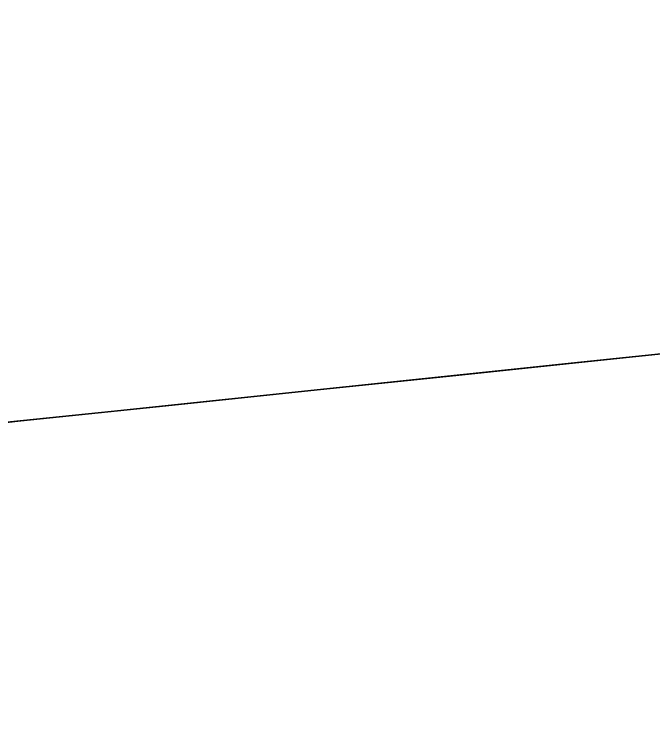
# Model space of a CAD drawing. Header units: millimetres. Extents: x 0 to 1796, y -943 to 816.
# Drawn here: x 408.94019 to 408.95667, y -851.89902 to -851.88036 of the extents above; entities that cross this region are included whole.
import ezdxf

# ---------------------------------------------------------------- set-up
doc = ezdxf.new("R2010")
doc.units = ezdxf.units.MM
doc.layers.add('Blocks', color=7, linetype='Continuous')
doc.layers.add('Blocks$Inner', color=7, linetype='Continuous', lineweight=25, true_color=0x007f00)

# ---------------------------------------------------------------- blocks, each defined once
blk = doc.blocks.new('Balcony Chair Top')
at = {"layer": 'Blocks$Inner'}
for points in [[(345.795359, -120.116127), (345.795539, -120.159119), (345.795871, -120.202184), (345.796355, -120.245252), (345.799258, -120.503393), (345.807594, -120.761707), (345.821344, -121.019509), (345.835093, -121.277311), (345.85428, -121.535058), (345.878853, -121.792069), (345.903427, -122.049077), (345.933599, -122.307165), (345.968973, -122.562929), (346.004347, -122.81869), (346.045816, -123.078023), (346.091967, -123.332081), (346.138118, -123.586135), (346.191378, -123.847617), (346.248283, -124.099504), (346.305173, -124.351329), (346.369481, -124.610274), (346.43702, -124.85948), (346.504558, -125.108687), (346.578597, -125.36067), (346.656608, -125.606829), (346.734619, -125.852988), (346.818332, -126.099035), (346.906643, -126.34172), (346.994953, -126.584405), (347.088451, -126.825463), (347.186888, -127.064253), (347.285325, -127.303041), (347.388876, -127.539987), (347.497269, -127.774459), (347.60566, -128.008929), (347.719696, -128.242574), (347.837871, -128.472307), (347.956044, -128.702036), (348.081158, -128.933129), (348.208941, -129.157695), (348.336722, -129.382256), (348.473682, -129.611488), (348.610897, -129.830454), (348.748087, -130.04938), (348.894645, -130.272585), (349.041021, -130.485523), (349.187398, -130.698463), (349.340835, -130.91188), (349.496089, -131.118482), (349.651344, -131.325085), (349.811947, -131.5297), (349.975774, -131.72962), (350.139601, -131.929541), (350.307788, -132.126212), (350.479885, -132.319108), (350.651981, -132.512003), (350.828297, -132.701468), (351.008361, -132.886997), (351.188424, -133.072525), (351.373543, -133.255408), (351.561271, -133.433226), (351.748996, -133.611043), (351.943729, -133.787854), (352.138814, -133.957617), (352.333894, -134.127377), (352.539193, -134.298514), (352.741323, -134.45987), (352.94344, -134.621215), (353.155823, -134.783504), (353.364625, -134.936154), (353.57343, -135.088805), (353.789059, -135.239573), (354.004141, -135.383302), (354.219224, -135.527032), (354.438697, -135.667115), (354.659655, -135.801698), (354.880614, -135.93628), (355.104608, -136.066351), (355.331041, -136.191563), (355.557474, -136.316774), (355.786749, -136.43735), (356.018258, -136.552967), (356.249764, -136.668585), (356.485165, -136.780031), (356.721346, -136.885831), (356.957524, -136.99163), (357.199983, -137.094162), (357.440432, -137.189921), (357.680876, -137.285677), (357.931424, -137.379355), (358.17573, -137.464843), (358.420037, -137.550331), (358.67435, -137.633314), (358.922077, -137.708378), (359.169809, -137.783443), (359.423356, -137.854472), (359.674047, -137.919034), (359.924741, -137.983596), (360.178364, -138.043262), (360.431562, -138.097243), (360.684761, -138.151224), (360.939324, -138.19994), (361.194575, -138.243261), (361.449826, -138.286582), (361.706217, -138.324586), (361.963068, -138.35717), (362.219918, -138.389754), (362.479055, -138.417113), (362.737052, -138.438883), (362.995047, -138.460653), (363.257881, -138.477262), (363.516568, -138.488141), (363.775249, -138.49902), (364.042774, -138.504596), (364.301685, -138.504505), (364.623061, -138.504392), (364.956087, -138.495505), (365.277009, -138.478478), (365.597046, -138.461498), (365.925475, -138.435434), (366.244176, -138.401729)], [(382.795087, -120.116127), (382.794906, -120.159119), (382.794574, -120.202184), (382.79409, -120.245252), (382.791188, -120.503393), (382.782851, -120.761707), (382.769102, -121.019509), (382.755352, -121.277311), (382.736166, -121.535058), (382.711592, -121.792069), (382.687019, -122.049077), (382.656847, -122.307165), (382.621473, -122.562929), (382.586099, -122.81869), (382.54463, -123.078023), (382.498478, -123.332081), (382.452328, -123.586135), (382.399067, -123.847617), (382.342163, -124.099504), (382.285272, -124.351329), (382.220965, -124.610274), (382.153426, -124.85948), (382.085887, -125.108687), (382.011849, -125.36067), (381.933838, -125.606829), (381.855826, -125.852988), (381.772113, -126.099035), (381.683803, -126.34172), (381.595493, -126.584405), (381.501995, -126.825463), (381.403558, -127.064253), (381.305121, -127.303041), (381.201569, -127.539987), (381.093177, -127.774459), (380.984786, -128.008929), (380.87075, -128.242574), (380.752575, -128.472307), (380.634402, -128.702036), (380.509288, -128.933129), (380.381504, -129.157695), (380.253723, -129.382256), (380.116764, -129.611488), (379.979549, -129.830454), (379.842358, -130.04938), (379.695801, -130.272585), (379.549424, -130.485523), (379.403047, -130.698463), (379.249611, -130.91188), (379.094356, -131.118482), (378.939101, -131.325085), (378.778499, -131.5297), (378.614672, -131.72962), (378.450844, -131.929541), (378.282658, -132.126212), (378.110561, -132.319108), (377.938464, -132.512003), (377.762149, -132.701468), (377.582084, -132.886997), (377.402022, -133.072525), (377.216902, -133.255408), (377.029175, -133.433226), (376.841449, -133.611043), (376.646717, -133.787854), (376.451632, -133.957617), (376.256551, -134.127377), (376.051253, -134.298514), (375.849122, -134.45987), (375.647006, -134.621215), (375.434622, -134.783504), (375.22582, -134.936154), (375.017016, -135.088805), (374.801387, -135.239573), (374.586305, -135.383302), (374.371221, -135.527032), (374.151749, -135.667115), (373.930791, -135.801698), (373.709832, -135.93628), (373.485838, -136.066351), (373.259404, -136.191563), (373.032972, -136.316774), (372.803696, -136.43735), (372.572188, -136.552967), (372.340681, -136.668585), (372.105281, -136.780031), (371.869099, -136.885831), (371.632921, -136.99163), (371.390463, -137.094162), (371.150013, -137.189921), (370.909569, -137.285677), (370.659021, -137.379355), (370.414715, -137.464843), (370.170409, -137.550331), (369.916096, -137.633314), (369.668368, -137.708378), (369.420636, -137.783443), (369.16709, -137.854472), (368.916398, -137.919034), (368.665704, -137.983596), (368.412082, -138.043262), (368.158883, -138.097243), (367.905684, -138.151224), (367.651121, -138.19994), (367.39587, -138.243261), (367.14062, -138.286582), (366.884229, -138.324586), (366.627377, -138.35717), (366.370528, -138.389754), (366.111391, -138.417113), (365.853393, -138.438883), (365.595399, -138.460653), (365.332564, -138.477262), (365.073878, -138.488141), (364.815196, -138.49902), (364.547672, -138.504596), (364.288761, -138.504505), (363.967385, -138.504392), (363.634358, -138.495505), (363.313436, -138.478478), (362.9934, -138.461498), (362.664971, -138.435434), (362.34627, -138.401729)]]:
    blk.add_open_spline(points, degree=3, knots=[0, 0, 0, 0, 1, 1, 1, 2, 2, 2, 3, 3, 3, 4, 4, 4, 5, 5, 5, 6, 6, 6, 7, 7, 7, 8, 8, 8, 9, 9, 9, 10, 10, 10, 11, 11, 11, 12, 12, 12, 13, 13, 13, 14, 14, 14, 15, 15, 15, 16, 16, 16, 17, 17, 17, 18, 18, 18, 19, 19, 19, 20, 20, 20, 21, 21, 21, 22, 22, 22, 23, 23, 23, 24, 24, 24, 25, 25, 25, 26, 26, 26, 27, 27, 27, 28, 28, 28, 29, 29, 29, 30, 30, 30, 31, 31, 31, 32, 32, 32, 33, 33, 33, 34, 34, 34, 35, 35, 35, 36, 36, 36, 37, 37, 37, 38, 38, 38, 39, 39, 39, 40, 40, 40, 40], dxfattribs=at)

msp = doc.modelspace()

# ---------------------------------------------------------------- block references
at = {"layer": 'Blocks'}
msp.add_blockref('Balcony Chair Top', (42.726086, -713.485971), dxfattribs=at)

doc.saveas('drawing.dxf')
